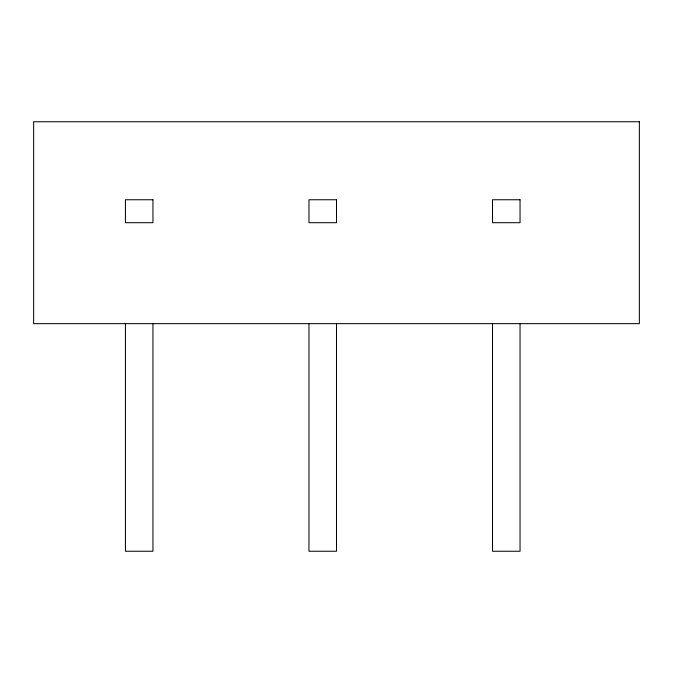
<?xml version="1.0" encoding="UTF-8"?>
<svg xmlns="http://www.w3.org/2000/svg" width="673" height="673" viewBox="0 0 673 673"><rect width="100%" height="100%" fill="white"/><g stroke="black" fill="none" stroke-linecap="round" stroke-linejoin="round"><path stroke-width="1.01" d="M520.044 323.469L520.044 551.246L492.51 551.246L492.51 323.469M336.5 323.469L336.5 551.246L308.966 551.246L308.966 323.469M152.956 323.469L152.956 551.246L125.422 551.246L125.422 323.469M639.35 121.754L33.65 121.754L33.65 323.654L639.35 323.654L639.35 121.754M152.956 199.755L125.422 199.755L125.422 222.704L152.956 222.704L152.956 199.755M336.5 199.755L308.966 199.755L308.966 222.704L336.5 222.704L336.5 199.755M520.044 199.755L492.51 199.755L492.51 222.704L520.044 222.704L520.044 199.755"/></g></svg>
